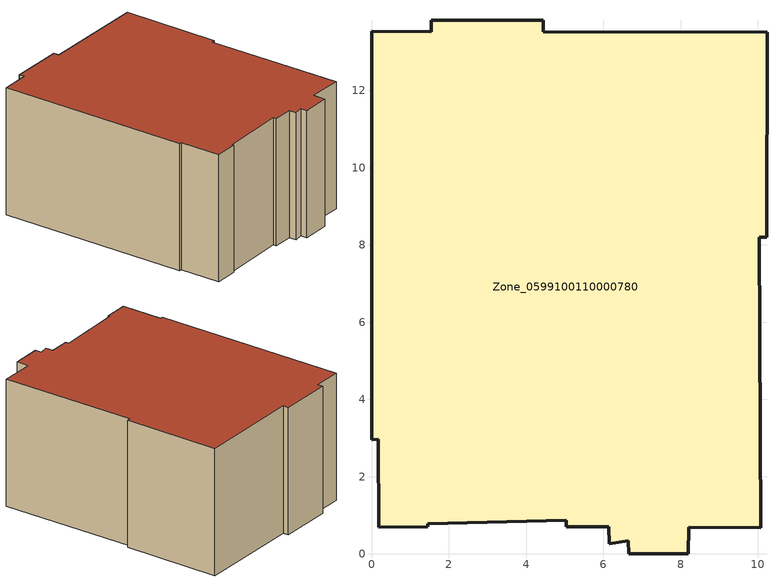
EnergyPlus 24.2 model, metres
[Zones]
Zone_0599100110000780
 floor ground (C_G): 6.15,0.26 6.14,0.7 5.04,0.7 5.04,0.87 1.46,0.79 1.46,0.7 0.18,0.7 0.18,2.97 0.01,2.96 0,13.53 1.55,13.52 1.55,13.82 4.45,13.82 4.45,13.52 10.24,13.51 10.23,8.2 10.04,8.19 10.07,0.68 8.21,0.69 8.21,0 6.66,0.01 6.64,0.34 z0
 wall outside (C_F): 6.66,0.01 8.21,0 8.21,0.69 10.07,0.68 10.04,8.19 10.23,8.2 10.24,13.51 4.45,13.52 4.45,13.82 1.55,13.82 1.55,13.52 0,13.53 0.01,2.96 0.18,2.97 0.18,0.7 1.46,0.7 1.46,0.79 5.04,0.87 5.04,0.7 6.14,0.7 6.15,0.26 6.64,0.34 6.66,0.01 z0:7.03
 roof outside (C_R): 0.18,0.7 1.46,0.7 1.46,0.79 5.04,0.87 5.04,0.7 6.14,0.7 6.15,0.26 6.64,0.34 6.66,0.01 8.21,0 8.21,0.69 10.07,0.68 10.04,8.19 10.23,8.2 10.24,13.51 4.45,13.52 4.45,13.82 1.55,13.82 1.55,13.52 0,13.53 0.01,2.96 0.18,2.97 z7.03
[BUILDING]
Pand.0599100110000780: North Axis=0; Terrain=City; Loads Convergence Tolerance Value=0.04; Temperature Convergence Tolerance Value=0.4; Solar Distribution=FullExterior; Maximum Number of Warmup Days=25; Minimum Number of Warmup Days=1
[Site:Location]
Rotterdam.The.Hague.AP_ZH_NLD Design_Conditions: Latitude=51.96; Longitude=4.45; Time Zone=1; Elevation=-4.5
[SITE:GROUNDTEMPERATURE:BUILDINGSURFACE]
18, 18, 18, 18, 18, 18, 18, 18, 18, 18, 18, 18
[MATERIAL] Thermal Absorptance=0.9; Solar Absorptance=0.7; Visible Absorptance=0.7
Name | Roughness | Thickness | Conductivity | Density | Specific Heat
G.D.2015-2018 | MediumSmooth | 0.15 | 0.0428571 | 540 | 1210
F.D.2015-2018 | Rough | 0.3 | 0.0666667 | 1920 | 840
R.D.2015-2018 | MediumRough | 0.2 | 0.0333333 | 1500 | 1000
[CONSTRUCTION]
C_G: G.D.2015-2018
C_F: F.D.2015-2018
C_R: R.D.2015-2018
[ZONE]
Zone_0599100110000780: Type=1; Multiplier=1; Ceiling Height=Autocalculate; Volume=Autocalculate; Floor Area=autocalculate; Part of Total Floor Area=Yes
[ZONEINFILTRATION:DESIGNFLOWRATE]
Infil_Zone_0599100110000780: Zone or ZoneList or Space or SpaceList=Zone_0599100110000780; Schedule=AlwaysOn; Design Flow Rate Calculation Method=Flow/Area; Flow Rate per Floor Area=0.0021; Constant Term Coefficient=1; Temperature Term Coefficient=0; Velocity Term Coefficient=0; Velocity Squared Term Coefficient=0
[HVACTEMPLATE:ZONE:IDEALLOADSAIRSYSTEM]
Zone_0599100110000780: Maximum Heating Supply Air Temperature=50; Minimum Cooling Supply Air Temperature=13; Maximum Heating Supply Air Humidity Ratio=0.0156; Minimum Cooling Supply Air Humidity Ratio=0.0077; Heating Limit=NoLimit; Cooling Limit=NoLimit; Dehumidification Control Type=ConstantSensibleHeatRatio; Cooling Sensible Heat Ratio=0.7; Dehumidification Setpoint=60; Humidification Control Type=None; Humidification Setpoint=30; Outdoor Air Method=None; Outdoor Air Flow Rate per Person=0.00944; Outdoor Air Flow Rate per Zone Floor Area=0; Outdoor Air Flow Rate per Zone=0; Demand Controlled Ventilation Type=None; Outdoor Air Economizer Type=NoEconomizer; Heat Recovery Type=None; Sensible Heat Recovery Effectiveness=0.7; Latent Heat Recovery Effectiveness=0.65
[ZONECONTROL:THERMOSTAT]
ThermostatControl_Zone_0599100110000780: Zone or ZoneList=Zone_0599100110000780; Control Type Schedule=DualSetpointControlType; Control 1=Thermostat_Zone_0599100110000780; Temperature Difference Between Cutout And Setpoint=0
[THERMOSTATSETPOINT:DUALSETPOINT]
Thermostat_Zone_0599100110000780: Heating Setpoint Temperature Schedule=HeatingSetpoint_Zone_0599100110000780; Cooling Setpoint Temperature Schedule=CoolingSetpoint_Zone_0599100110000780
[SCHEDULE:COMPACT]
HeatingSetpoint_Zone_0599100110000780: Through: 12/31, For: AllDays, Until: 24:00, 21
CoolingSetpoint_Zone_0599100110000780: Through: 12/31, For: AllDays, Until: 24:00, 24
DualSetpointControlType: Through: 12/31, For: AllDays, Until: 24:00, 4
AlwaysOn: Through: 12/31, For: AllDays, Until: 24:00, 1
